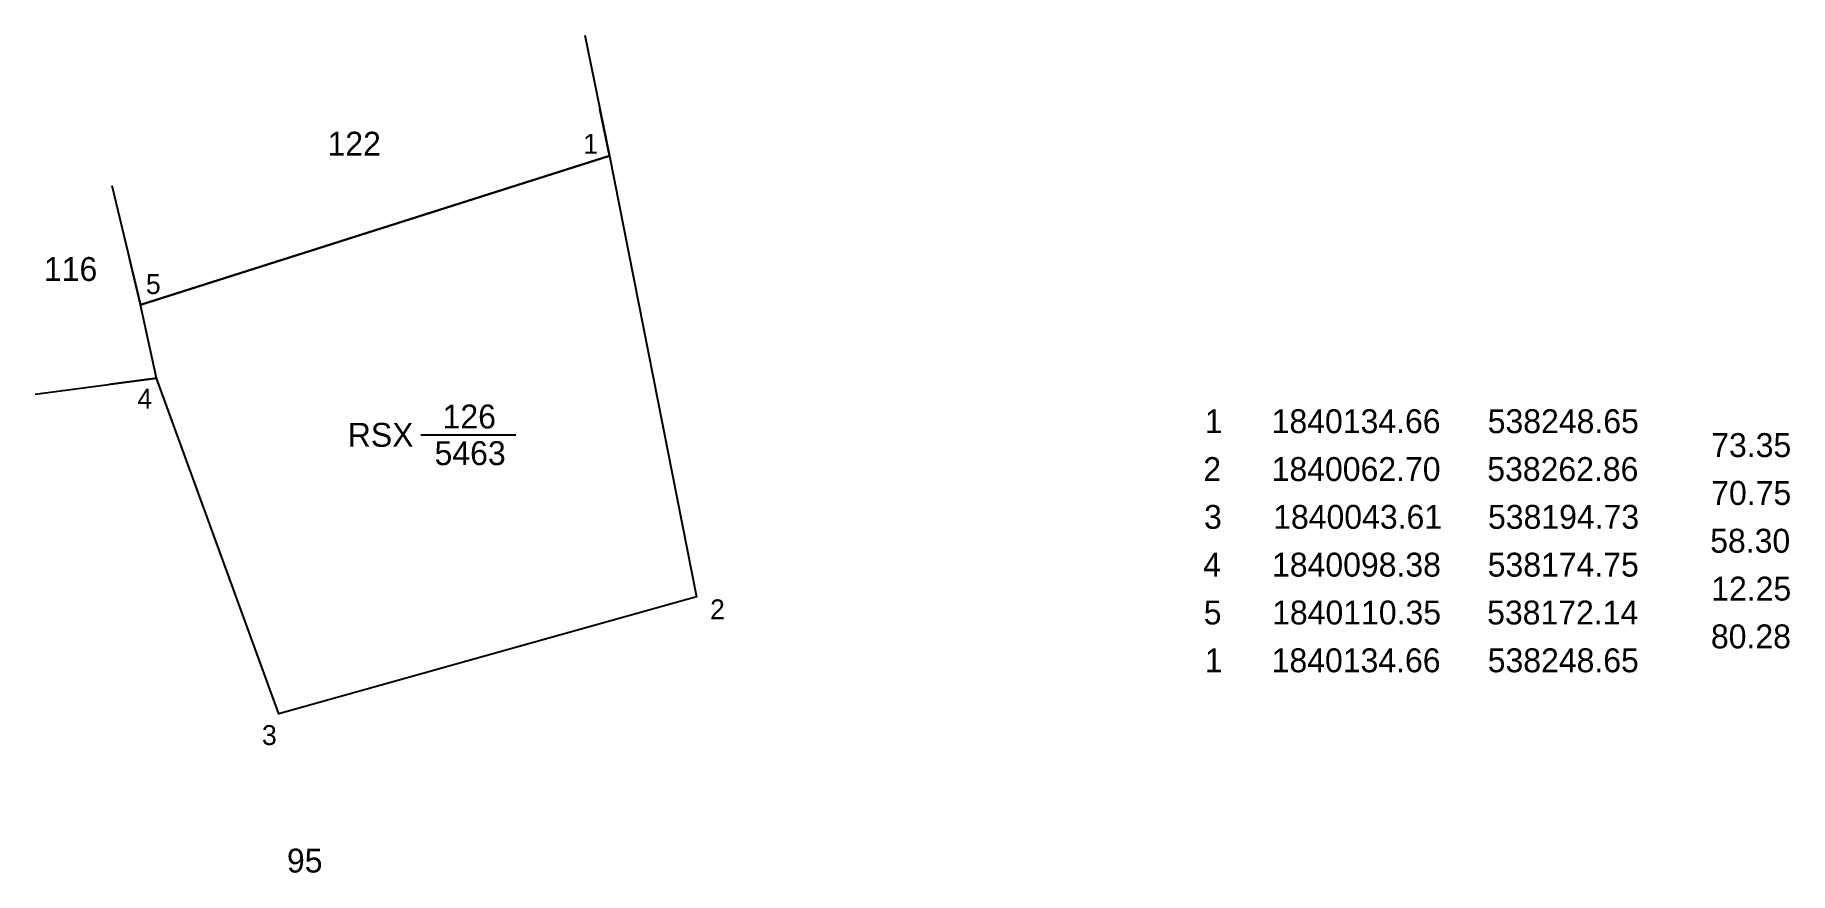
# Model space of a CAD drawing. Extents: x 538155 to 538441, y 1840018 to 1840154.
import ezdxf

# ---------------------------------------------------------------- set-up
doc = ezdxf.new("R2010")
doc.units = 0
for name, color, linetype in [('Level 10', 7, 'Continuous'), ('Level 12', 7, 'Continuous'), ('Level 13', 7, 'Continuous'), ('Level 27', 7, 'Continuous'), ('Level 36', 7, 'Continuous'), ('Level 53', 7, 'Continuous'), ('Level 9', 7, 'Continuous')]:
    doc.layers.add(name, color=color, linetype=linetype)

msp = doc.modelspace()

# ---------------------------------------------------------------- linework, layer by layer
at = {"layer": 'Level 10'}
msp.add_lwpolyline([(538172.14, 1840110.35), (538248.65, 1840134.66), (538262.86, 1840062.7), (538194.73, 1840043.61), (538174.75, 1840098.38)], close=True, dxfattribs=at)
at = {"layer": 'Level 12'}
for points in [[(538244.66, 1840154.38), (538248.65, 1840134.66)], [(538248.65, 1840134.66), (538172.14, 1840110.35)], [(538248.65, 1840134.66), (538262.86, 1840062.7), (538194.73, 1840043.61), (538174.75, 1840098.38)], [(538167.44, 1840129.84), (538172.14, 1840110.35)], [(538174.75, 1840098.38), (538172.14, 1840110.35)], [(538154.93, 1840095.79), (538174.75, 1840098.38)]]:
    msp.add_lwpolyline(points, dxfattribs=at)
at = {"layer": 'Level 27'}
for p, q in [((538248.65, 1840134.66), (538247.1, 1840142.31)), ((538172.14, 1840110.35), (538170.31, 1840117.94)), ((538174.75, 1840098.38), (538167.01, 1840097.37))]:
    msp.add_line(p, q, dxfattribs=at)
at = {"layer": 'Level 9'}
msp.add_line((538217.88, 1840089.14), (538233.41, 1840089.14), dxfattribs=at)

# ---------------------------------------------------------------- texts
at = {"layer": 'Level 13'}
for s, p in [('126', (538221.43, 1840090.18)), ('RSX', (538205.96, 1840087.19)), ('5463', (538220.12, 1840084.2))]:
    msp.add_text(s, height=3.902, dxfattribs=at).set_placement(p)
at = {"layer": 'Level 36'}
for s, p in [('122', (538202.65, 1840134.7)), ('116', (538156.37, 1840114.25)), ('95', (538196.03, 1840017.7))]:
    msp.add_text(s, height=3.902, dxfattribs=at).set_placement(p)
at = {"layer": 'Level 53'}
for s, height, p in [('1', 3.9, (538345.82, 1840089.41)), ('1840134.66', 3.902, (538356.73, 1840089.41)), ('538248.65', 3.902, (538391.99, 1840089.41)), ('73.35', 3.902, (538428.47, 1840085.51)), ('2', 3.9, (538345.58, 1840081.6)), ('1840062.70', 3.902, (538356.73, 1840081.6)), ('538262.86', 3.902, (538391.92, 1840081.6)), ('70.75', 3.902, (538428.47, 1840077.7)), ('3', 3.9, (538345.7, 1840073.8)), ('1840043.61', 3.902, (538356.98, 1840073.8)), ('538194.73', 3.902, (538392.04, 1840073.8)), ('58.30', 3.902, (538428.3, 1840069.9)), ('4', 3.9, (538345.56, 1840066)), ('1840098.38', 3.902, (538356.79, 1840066)), ('538174.75', 3.902, (538391.99, 1840066)), ('12.25', 3.902, (538428.47, 1840062.09)), ('5', 3.9, (538345.65, 1840058.19)), ('1840110.35', 3.902, (538356.81, 1840058.19)), ('538172.14', 3.902, (538391.9, 1840058.19)), ('80.28', 3.902, (538428.42, 1840054.29)), ('1', 3.9, (538345.82, 1840050.39)), ('1840134.66', 3.902, (538356.73, 1840050.39)), ('538248.65', 3.902, (538391.99, 1840050.39))]:
    msp.add_text(s, height=height, dxfattribs=at).set_placement(p)
at = {"layer": 'Level 9'}
for s, p in [('1', (538244.38, 1840135.01)), ('5', (538173.01, 1840112.12)), ('4', (538171.61, 1840093.42)), ('2', (538265.08, 1840059.03)), ('3', (538191.95, 1840038.51))]:
    msp.add_text(s, height=3.25, dxfattribs=at).set_placement(p)

doc.saveas('drawing.dxf')
